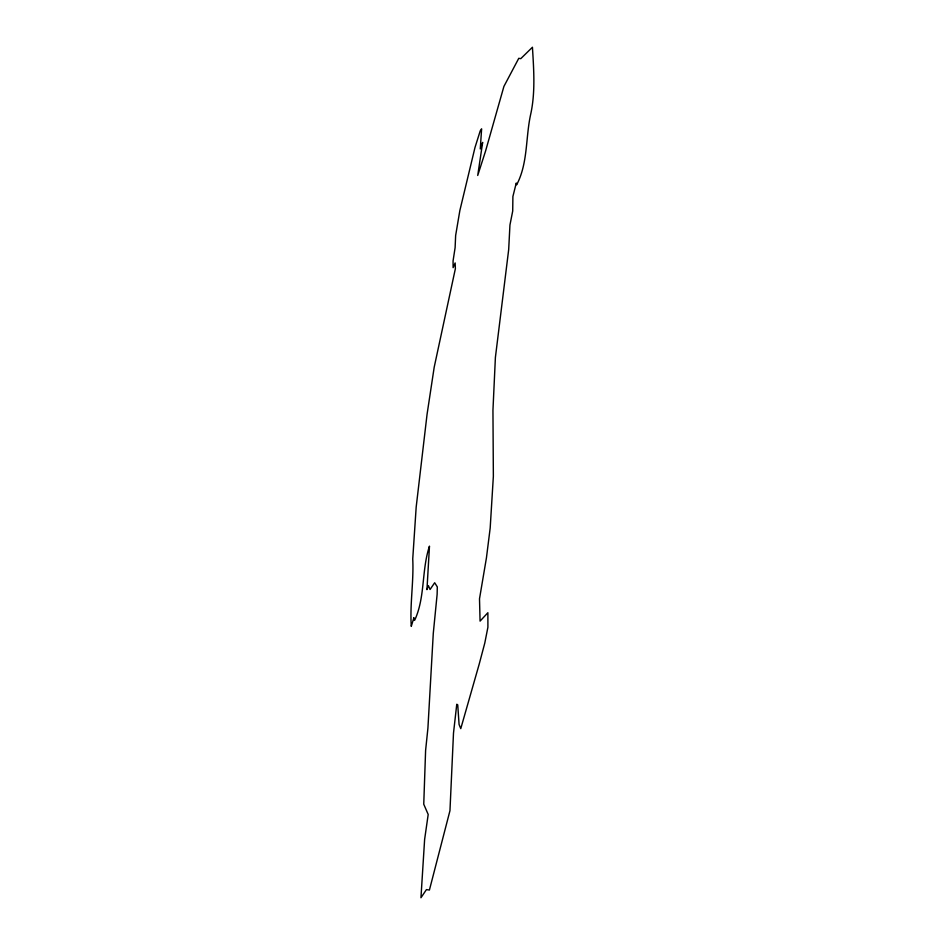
<?xml version="1.0" encoding="UTF-8"?>
<svg xmlns="http://www.w3.org/2000/svg" width="945" height="945" viewBox="0 0 945 945"><rect width="100%" height="100%" fill="white"/><g stroke="black" fill="none" stroke-linecap="round" stroke-linejoin="round"><path stroke-width="1.42" d="M413.863 617.888L413.851 620.263L414.701 620.203C425.368 597.075 421.423 570.201 429.479 546.139L426.951 589.656L428.38 585.605L430.046 589.515L434.676 582.746L437.299 586.892L437.133 594.334L433.282 633.386L427.92 728.087L425.604 750.436L423.75 804.219L428.191 814.472L424.624 839.42L420.95 897.75L426.431 889.623L429.42 890.036L449.962 810.68L453.494 733.143L456.766 704.249L457.734 704.816L459.081 724.484L460.77 728.63L479.174 664.24L484.785 643.072L487.904 627.244L487.88 612.726L480.072 621.113L479.505 598.811L486.439 557.845L490.183 528.019L493.361 476.268L492.947 410.319L495.393 357.482L508.682 249.586L509.946 225.016L512.71 211.03L512.899 196.489L516.265 183.023L516.655 184.795C527.983 163.39 525.55 138.041 530.535 114.959C535.52 92.964 533.783 69.658 532.437 47.25L520.766 58.661L518.77 58.318L503.909 86.432L485.576 151.011L477.721 175.463L482.659 142.4L480.273 148.932L481.619 128.839L480.225 130.871L474.992 147.491L459.849 210.57L455.644 235.494L455.112 247.649L453.068 260.914L453.104 267.648L455.147 262.946L455.372 268.699L434.204 367.192L427.057 414.371L416.178 507.087L412.741 558.908C413.863 581.258 409.823 603.879 411.264 626.381L413.863 617.888"/></g></svg>
